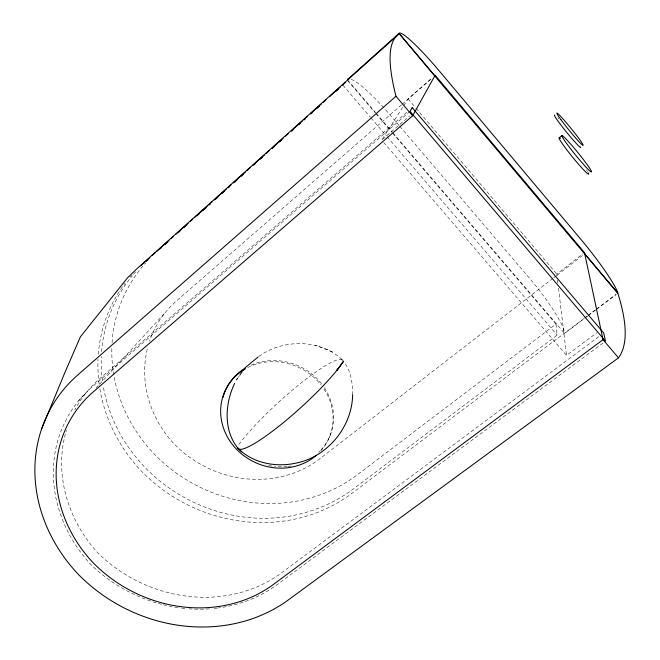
<?xml version="1.0" encoding="UTF-8"?>
<svg xmlns="http://www.w3.org/2000/svg" width="660" height="660" viewBox="0 0 660 660"><rect width="100%" height="100%" fill="white"/><g stroke="black" fill="none" stroke-linecap="round" stroke-linejoin="round"><path stroke-width="0.49" stroke-dasharray="3.3 2.47" d="M352.63 394.812C352.613 382.585 350.914 367.9 341.22 359.287L342.73 359.716A75.892 12.342 -42.4 0 0 296.125 387.04A75.892 12.342 -42.4 0 0 237.691 445.987M329.2 437.72L329.678 436.441M382.288 139.235L403.128 106.582M403.673 105.724L408.061 98.851L431.269 78.622M238.202 377.421L239.341 375.812M96.104 387.998L98.884 384.962M99.578 384.202L165.586 312.18M78.548 400.9L86.567 392.263M401.495 104.849L176.6 300.811A108.859 100.196 29.8 0 0 149.572 341.179M402.27 104.173L431.739 78.499M406.774 112.34L100.072 378.353A139.087 123.692 29 0 0 76.288 407.236M410.041 111.35L92.26 386.776A141.661 125.524 28.9 0 0 90.346 564.019A141.834 125.763 29.5 0 0 161.551 604.304M382.519 139.425L409.761 115.855M258.877 356.375C282.967 338.737 321.238 338.762 343.002 360.484M557.048 276.061L556.809 274.032L582.854 253.861M552.989 278.33L320.257 458.461A108.9 100.246 30.1 0 1 173.267 443.025A108.859 100.196 29.8 0 1 147.881 346.789M553.806 277.703L556.248 275.814M557.057 275.187L583.102 255.032M392.634 133.204L555.992 324.085L357.687 474.523A155.644 144.144 30.6 0 1 314.507 496.749A151.173 139.904 30.2 0 1 152.848 452.521A151.165 139.887 30.1 0 1 111.878 346.846M555.992 324.085L557.114 335.123L353.546 488.788A159.811 147.411 30.4 0 1 309.301 511.417A155.207 143.071 30.1 0 1 143.542 465.919A155.199 143.055 30 0 1 103.356 386.818M584.017 318.409L351.995 493.292A157.979 145.497 30.1 0 1 140.365 470.035A157.921 145.423 29.9 0 1 99.883 388.905M584.842 317.79L587.309 315.934M588.134 315.315L595.534 309.73M596.36 309.111L616.11 294.228M392.989 132.891L564.605 333.448L584.265 318.632M585.082 318.013L587.54 316.165M588.365 315.546L595.732 309.994M596.558 309.375L616.217 294.558M383.749 142.436L566.519 355.377L596.813 332.772M598.752 336.691L281.68 572.748A139.252 123.923 29.6 0 1 97.812 552.898A139.087 123.692 29 0 1 66.429 430.229M603.009 343.018L277.414 584.446A141.834 125.763 29.5 0 1 218.468 607.934M332.566 351.97L315.134 345.18M342.895 85.173L370.342 117.2M371.011 117.983L386.405 135.944M387.073 136.727L557.114 335.123M347.399 79.612L375.557 112.522M376.225 113.305L392.32 132.107M347.779 80.792L375.226 112.86M375.895 113.644L391.966 132.421M399.151 125.557L389.796 114.601A56.405 9.487 49.9 0 0 384.73 108.809M399.82 126.34L529.452 278.173A54.805 9.034 51.6 0 1 564.556 332.838L564.605 333.448M408.061 98.851L415.404 107.489M416.064 108.273L556.809 274.032M557.535 280.129L557.898 283.181M558.509 288.263L566.519 355.377M99.148 383.996A157.921 145.423 29.9 0 1 98.026 359.238M98.323 354.296A157.921 145.423 29.9 0 1 125.202 283.008M130.21 276.779A157.921 145.423 29.9 0 1 131.521 275.261M74.836 409.868A139.087 123.692 29 0 1 75.801 408.111M217.47 608.066A141.834 125.763 29.5 0 1 213.452 608.52M209.401 608.858A141.834 125.763 29.5 0 1 189.007 608.833M184.907 608.479A141.834 125.763 29.5 0 1 178.975 607.778M178.002 607.637A141.834 125.763 29.5 0 1 173.135 606.845M172.161 606.664A141.834 125.763 29.5 0 1 162.5 604.552M324.489 387.874A56.966 52.181 26.1 0 1 320.818 450.136M320.116 450.887A56.966 52.181 26.1 0 1 318.664 452.339M290.994 466.01A56.966 52.181 26.1 0 1 288.164 466.414M287.215 466.521A56.966 52.181 26.1 0 1 274.717 466.447M271.837 466.051A56.966 52.181 26.1 0 1 266.12 464.846M250.957 365.219A56.966 52.181 26.1 0 1 322.212 384.656M323.994 389.053A57.115 52.297 26.1 0 1 320.323 451.457M247.69 367.562A57.115 52.297 26.1 0 1 321.106 385.036M102.448 380.977A155.199 143.055 30 0 1 101.302 356.483M101.59 351.607A155.199 143.055 30 0 1 115.648 301.084A159.605 147.139 29.6 0 1 132.214 275.863M112.076 342.804A151.165 139.887 30.1 0 1 126.076 291.423A155.455 143.888 29.7 0 1 145.538 263.01M133.526 274.312A159.605 147.139 29.6 0 1 136.207 271.26M557.758 117.868A20.84 1.378 50.9 0 1 558.723 118.891M586.501 169.876A23.413 1.732 50.9 0 1 587.557 171.542M351.079 79.291A56.405 9.487 49.9 0 1 384.095 108.108"/><path stroke-width="0.99" d="M352.63 394.812C352.135 426.822 327.575 456.819 296.101 463.081C276.474 467.503 253.646 463.452 238.887 449.138M234.671 383.27C224.862 403.582 223.129 431.038 238.607 448.998M41.448 429.396L64.639 373.139L80.404 336.79L127.495 277.885L136.158 269.445L397.122 35.648M603.034 339.702L273.718 584.232A135.259 119.798 29.3 0 1 93.241 562.881A135.201 119.716 29.1 0 1 93.365 391.792L412.607 115.813L435.138 75.256L584.48 252.607L603.034 339.702L618.478 357.852L288.395 599.89A157.789 139.788 29.3 0 1 78.581 574.612A157.715 139.689 29.1 0 1 77.682 375.061L395.983 96.269A1671.334 154.688 55.2 0 1 399.556 33.899L434.841 75.793M340.172 366.069L343.678 361.094L336.616 370.623L340.172 366.069A73.92 11.732 -42.2 0 1 279.832 425.51A73.92 11.732 -42.2 0 1 237.74 447.851M236.486 379.83L237.633 378.221M239.91 375.012L242.195 371.795M243.334 370.194L245.05 367.785L258.184 356.928M398.962 33.421L617.851 293.32L617.711 292.768A55.737 6.361 51.4 0 0 580.239 238.573L439.535 71.255A57.395 6.682 50.2 0 0 398.962 33.421L347.399 79.612A56.405 9.487 49.9 0 1 348.793 78.895M149.779 257.639L142.882 263.81A157.921 145.423 29.9 0 0 140.646 265.856M152.072 255.577L155.141 252.829M156.667 251.46L168.927 240.479M171.229 238.417L173.53 236.362M175.824 234.3L188.083 223.319M190.385 221.265L192.679 219.202M194.981 217.14L207.24 206.159M208.774 204.79L211.835 202.042M214.137 199.988L226.397 189.007M227.931 187.63L230.992 184.891M233.293 182.828L245.553 171.847M247.079 170.478L250.148 167.731M252.45 165.668L264.709 154.688M266.236 153.318L269.305 150.571M272.365 147.823L283.09 138.22M285.392 136.158L288.461 133.419M291.522 130.672L302.247 121.061M303.781 119.691L307.609 116.259M310.678 113.512L321.403 103.9M322.938 102.531L325.999 99.784M329.835 96.352L340.56 86.749M342.094 85.371L345.155 82.632M146.347 261.187L147.881 259.809M160.165 248.812L161.7 247.434M164.777 244.687L167.615 242.137M178.596 232.312L180.13 230.934M183.967 227.494L186.78 224.969M197.018 215.812L199.32 213.749M202.884 210.556L205.945 207.809M209.014 205.062L210.548 203.684M215.449 199.312L217.75 197.249M222.049 193.388L224.35 191.326M228.178 187.894L229.713 186.524M234.638 182.119L236.94 180.056M241.213 176.22L243.515 174.166M253.836 164.934L255.37 163.556M260.378 159.06L262.68 156.998M272.258 148.434L274.56 146.363M279.543 141.892L281.845 139.838M291.456 131.241L292.99 129.863M298.716 124.732L300.25 123.354M304.078 119.922L305.613 118.552M310.646 114.056L312.18 112.678M317.113 108.256L319.415 106.194M336.278 91.088L338.58 89.026M559.185 137.825L561.94 135.572M237.79 448L241.667 451.952M395.983 96.269L412.607 115.813M584.727 253.77L617.752 292.982A3696.99 318.161 44 0 1 618.478 357.852M316.379 455.284A57.115 52.297 26.1 0 1 233.475 445.822A57.115 52.297 26.1 0 1 245.198 368.915M223.047 397.312A56.966 52.181 26.1 0 1 245.083 368.272M580.684 147.04A20.84 1.378 50.9 0 1 566.272 131.843A20.84 1.378 50.9 0 1 554.804 115.162M588.291 172.837A23.413 1.732 50.9 0 1 572.616 157.171A23.413 1.732 50.9 0 1 560.381 138.451M412.219 107.621L410.041 111.35L605.492 341.187L603.702 333.003L412.219 107.621M560.917 119.683A20.856 1.328 50.9 0 0 582.83 145.315A20.856 1.328 50.9 0 0 566.222 122.611A20.856 1.328 50.9 0 0 560.917 119.683M566.61 143.459A23.43 1.675 50.9 0 0 591.137 171.955A23.43 1.675 50.9 0 0 572.311 145.934A23.43 1.675 50.9 0 0 566.61 143.459"/></g></svg>
